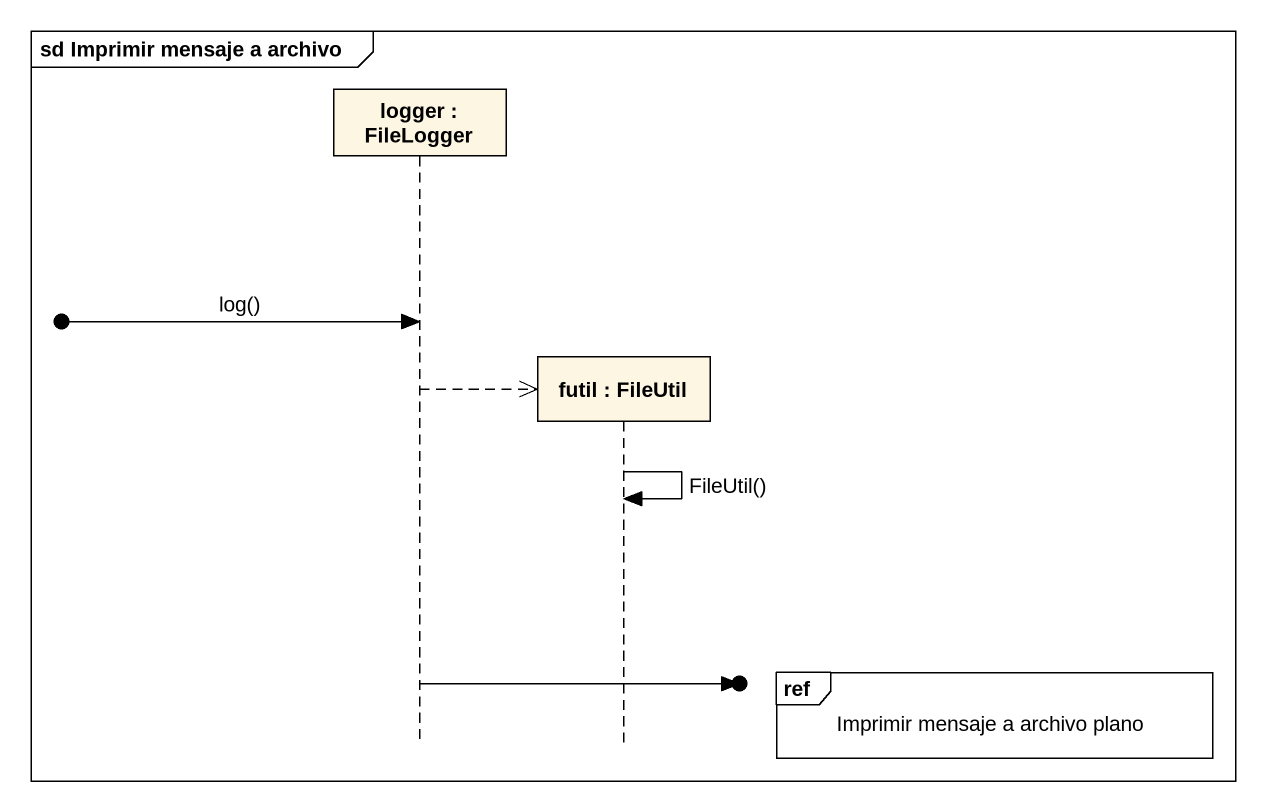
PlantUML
@startuml
mainframe sd Imprimir mensaje a archivo
hide footbox
participant "logger : FileLogger" as logger
participant "futil : FileUtil" as futil

[o-> logger : log()
logger -->> futil **
futil -> futil : FileUtil()
ref over futil : Imprimir mensaje a archivo plano
logger ->o]
@enduml
